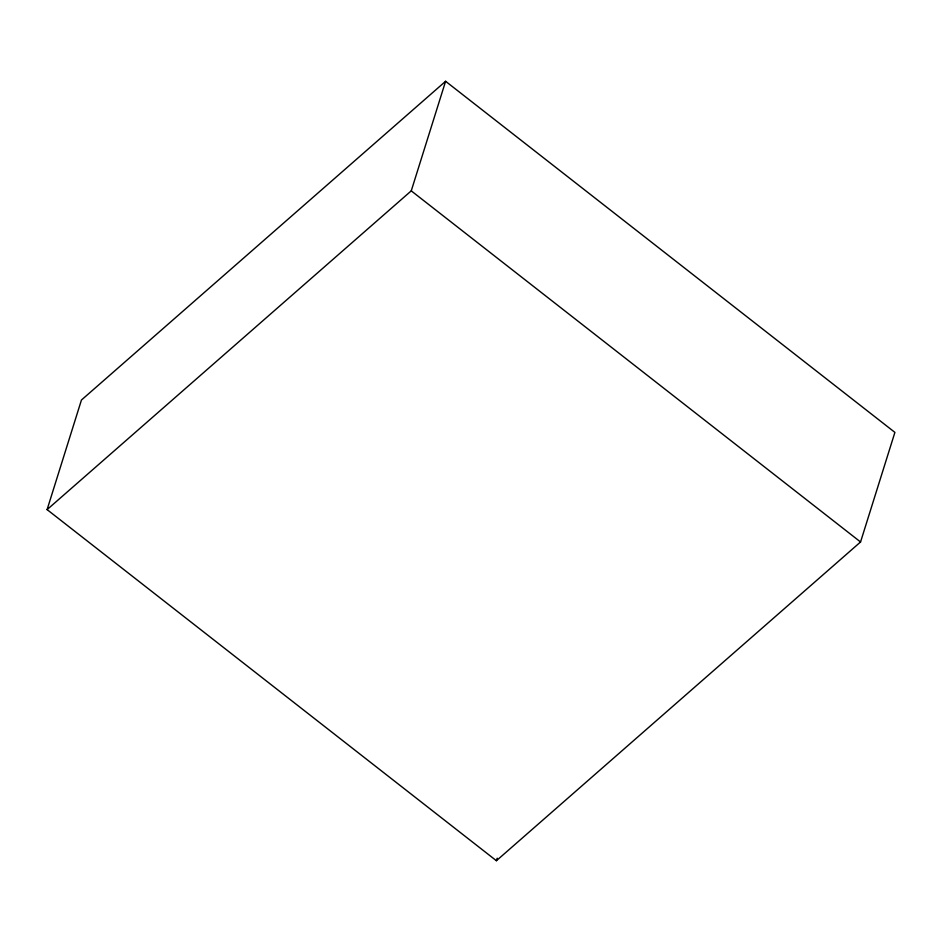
<?xml version="1.0" encoding="UTF-8"?>
<svg xmlns="http://www.w3.org/2000/svg" width="942" height="942" viewBox="0 0 942 942"><rect width="100%" height="100%" fill="white"/><g stroke="black" fill="none" stroke-linecap="round" stroke-linejoin="round"><path stroke-width="1.41" d="M47.1 509.61L81.448 400.02L445.601 81.283L894.9 432.39L860.552 541.98L496.399 860.717L47.1 509.61L411.254 190.861L445.601 81.283M496.399 860.717L497.199 858.197M411.254 190.861L860.552 541.98"/></g></svg>
